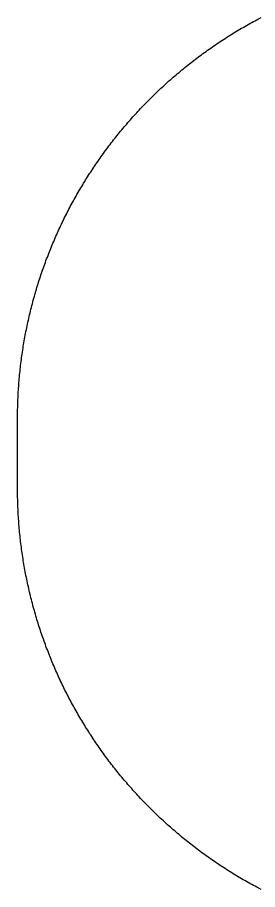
# Model space of a CAD drawing. Header units: millimetres. Extents: x 0 to 300, y 0 to 160.
# Drawn here: x 172.652 to 173.076, y 123.577 to 125.122 of the extents above; entities that cross this region are included whole.
import ezdxf

# ---------------------------------------------------------------- set-up
doc = ezdxf.new("R2010")
doc.units = ezdxf.units.MM
doc.header["$MEASUREMENT"] = 0
doc.layers.add('Layer 1', color=1, linetype='Continuous', true_color=0xff0000)

msp = doc.modelspace()

# ---------------------------------------------------------------- linework, layer by layer
at = {"layer": 'Layer 1'}
msp.add_lwpolyline([(173.0828, 123.5773), (173.075, 123.5815), (173.0719, 123.5831), (173.0689, 123.5847), (173.0659, 123.5864), (173.0629, 123.588), (173.0599, 123.5897), (173.0569, 123.5914), (173.0539, 123.5931), (173.051, 123.5948), (173.048, 123.5965), (173.0451, 123.5983), (173.0421, 123.6), (173.0392, 123.6018), (173.0363, 123.6035), (173.0334, 123.6053), (173.0305, 123.6071), (173.0276, 123.6089), (173.0247, 123.6107), (173.0218, 123.6125), (173.019, 123.6144), (173.0161, 123.6162), (173.0133, 123.6181), (173.0104, 123.6199), (173.0076, 123.6218), (173.0048, 123.6237), (173.002, 123.6256), (172.9992, 123.6275), (172.9964, 123.6294), (172.9936, 123.6314), (172.9908, 123.6333), (172.9881, 123.6353), (172.9853, 123.6372), (172.9826, 123.6392), (172.9798, 123.6412), (172.9771, 123.6432), (172.9744, 123.6452), (172.9717, 123.6472), (172.969, 123.6493), (172.9663, 123.6513), (172.9636, 123.6534), (172.961, 123.6554), (172.9583, 123.6575), (172.9557, 123.6596), (172.953, 123.6617), (172.9504, 123.6638), (172.9478, 123.6659), (172.9452, 123.668), (172.9426, 123.6702), (172.94, 123.6723), (172.9374, 123.6745), (172.9349, 123.6766), (172.9323, 123.6788), (172.9298, 123.681), (172.9272, 123.6832), (172.9247, 123.6854), (172.9222, 123.6876), (172.9197, 123.6898), (172.9172, 123.6921), (172.9147, 123.6943), (172.9122, 123.6966), (172.9097, 123.6988), (172.9073, 123.7011), (172.9048, 123.7034), (172.9024, 123.7057), (172.9, 123.708), (172.8976, 123.7103), (172.8952, 123.7126), (172.8928, 123.7149), (172.8904, 123.7173), (172.888, 123.7196), (172.8856, 123.722), (172.8833, 123.7244), (172.8809, 123.7267), (172.8786, 123.7291), (172.8763, 123.7315), (172.874, 123.7339), (172.8717, 123.7363), (172.8694, 123.7388), (172.8671, 123.7412), (172.8648, 123.7436), (172.8626, 123.7461), (172.8603, 123.7486), (172.8581, 123.751), (172.8559, 123.7535), (172.8537, 123.756), (172.8515, 123.7585), (172.8493, 123.761), (172.8471, 123.7635), (172.8449, 123.766), (172.8427, 123.7685), (172.8406, 123.7711), (172.8385, 123.7736), (172.8363, 123.7762), (172.8342, 123.7787), (172.8321, 123.7813), (172.83, 123.7839), (172.8279, 123.7865), (172.8258, 123.7891), (172.8238, 123.7917), (172.8217, 123.7943), (172.8197, 123.7969), (172.8177, 123.7996), (172.8156, 123.8022), (172.8136, 123.8048), (172.8116, 123.8075), (172.8097, 123.8102), (172.8077, 123.8128), (172.8057, 123.8155), (172.8038, 123.8182), (172.8018, 123.8209), (172.7999, 123.8236), (172.798, 123.8263), (172.7961, 123.829), (172.7942, 123.8317), (172.7923, 123.8345), (172.7904, 123.8372), (172.7886, 123.84), (172.7867, 123.8427), (172.7849, 123.8455), (172.7831, 123.8483), (172.7812, 123.851), (172.7794, 123.8538), (172.7777, 123.8566), (172.7759, 123.8594), (172.7741, 123.8622), (172.7723, 123.865), (172.7706, 123.8679), (172.7689, 123.8707), (172.7672, 123.8735), (172.7654, 123.8764), (172.7637, 123.8792), (172.7621, 123.8821), (172.7604, 123.8849), (172.7587, 123.8878), (172.7571, 123.8907), (172.7554, 123.8936), (172.7538, 123.8965), (172.7522, 123.8994), (172.7506, 123.9023), (172.749, 123.9052), (172.7474, 123.9081), (172.7459, 123.911), (172.7443, 123.914), (172.7428, 123.9169), (172.7412, 123.9198), (172.7397, 123.9228), (172.7382, 123.9257), (172.7367, 123.9287), (172.7352, 123.9317), (172.7338, 123.9347), (172.7323, 123.9376), (172.7309, 123.9406), (172.7294, 123.9436), (172.728, 123.9466), (172.7266, 123.9496), (172.7252, 123.9527), (172.7238, 123.9557), (172.7225, 123.9587), (172.7211, 123.9617), (172.7198, 123.9648), (172.7184, 123.9678), (172.7171, 123.9709), (172.7158, 123.9739), (172.7145, 123.977), (172.7132, 123.9801), (172.7119, 123.9831), (172.7107, 123.9862), (172.7094, 123.9893), (172.7082, 123.9924), (172.707, 123.9955), (172.7058, 123.9986), (172.7046, 124.0017), (172.7034, 124.0048), (172.7022, 124.0079), (172.7011, 124.011), (172.6999, 124.0142), (172.6988, 124.0173), (172.6977, 124.0205), (172.6966, 124.0236), (172.6955, 124.0267), (172.6944, 124.0299), (172.6933, 124.0331), (172.6923, 124.0362), (172.6913, 124.0394), (172.6902, 124.0426), (172.6892, 124.0458), (172.6882, 124.0489), (172.6872, 124.0521), (172.6862, 124.0553), (172.6853, 124.0585), (172.6843, 124.0617), (172.6834, 124.0649), (172.6825, 124.0682), (172.6816, 124.0714), (172.6807, 124.0746), (172.6798, 124.0778), (172.6789, 124.0811), (172.6781, 124.0843), (172.6772, 124.0875), (172.6764, 124.0908), (172.6756, 124.094), (172.6748, 124.0973), (172.674, 124.1005), (172.6732, 124.1038), (172.6724, 124.1071), (172.6717, 124.1103), (172.671, 124.1136), (172.6702, 124.1169), (172.6695, 124.1202), (172.6688, 124.1235), (172.6682, 124.1268), (172.6675, 124.1301), (172.6668, 124.1334), (172.6662, 124.1367), (172.6656, 124.14), (172.665, 124.1433), (172.6644, 124.1466), (172.6638, 124.1499), (172.6632, 124.1533), (172.6627, 124.1566), (172.6621, 124.1599), (172.6616, 124.1632), (172.6611, 124.1666), (172.6606, 124.1699), (172.6601, 124.1733), (172.6596, 124.1766), (172.6591, 124.18), (172.6587, 124.1833), (172.6583, 124.1867), (172.6578, 124.19), (172.6574, 124.1934), (172.6571, 124.1968), (172.6567, 124.2001), (172.6563, 124.2035), (172.656, 124.2069), (172.6556, 124.2103), (172.6553, 124.2137), (172.655, 124.2171), (172.6547, 124.2204), (172.6544, 124.2238), (172.6542, 124.2272), (172.6539, 124.2306), (172.6537, 124.234), (172.6535, 124.2374), (172.6533, 124.2408), (172.6531, 124.2443), (172.6529, 124.2477), (172.6528, 124.2511), (172.6526, 124.2545), (172.6525, 124.2579), (172.6524, 124.2613), (172.6523, 124.2648), (172.6522, 124.2682), (172.6521, 124.2716), (172.652, 124.2751), (172.652, 124.2785), (172.652, 124.2819), (172.652, 124.2825), (172.652, 124.283), (172.652, 124.2835), (172.652, 124.284), (172.6519, 124.2846), (172.6519, 124.2851), (172.6519, 124.2856), (172.6519, 124.2861), (172.6519, 124.2867), (172.6519, 124.2872), (172.6519, 124.2877), (172.6519, 124.2883), (172.6519, 124.2888), (172.6519, 124.2893), (172.6519, 124.2898), (172.6519, 124.2904), (172.6519, 124.2909), (172.6519, 124.2914), (172.6519, 124.2919), (172.6519, 124.2925), (172.6519, 124.293), (172.6519, 124.2935), (172.6519, 124.2941), (172.6519, 124.2946), (172.6519, 124.2951), (172.6519, 124.2956), (172.6519, 124.2962), (172.6519, 124.2967), (172.6519, 124.2972), (172.6519, 124.2977), (172.6519, 124.2983), (172.6519, 124.2988), (172.6519, 124.2993), (172.6519, 124.2998), (172.6519, 124.3004), (172.6519, 124.3009), (172.6519, 124.3014), (172.6519, 124.302), (172.6519, 124.3025), (172.6519, 124.303), (172.6519, 124.3035), (172.6519, 124.3041), (172.6519, 124.3046), (172.6518, 124.3051), (172.6518, 124.3056), (172.6518, 124.3062), (172.6518, 124.3067), (172.6518, 124.3072), (172.6518, 124.3078), (172.6518, 124.3083), (172.6518, 124.3088), (172.6518, 124.3093), (172.6518, 124.3099), (172.6518, 124.3104), (172.6518, 124.3109), (172.6518, 124.3114), (172.6518, 124.312), (172.6518, 124.3125), (172.6518, 124.313), (172.6518, 124.3136), (172.6518, 124.3141), (172.6518, 124.3146), (172.6518, 124.3151), (172.6518, 124.3157), (172.6518, 124.3162), (172.6518, 124.3167), (172.6518, 124.3173), (172.6518, 124.3178), (172.6518, 124.3183), (172.6518, 124.3188), (172.6518, 124.3194), (172.6518, 124.3199), (172.6518, 124.3204), (172.6518, 124.3209), (172.6518, 124.3215), (172.6518, 124.322), (172.6518, 124.3225), (172.6518, 124.3231), (172.6518, 124.3236), (172.6518, 124.3241), (172.6518, 124.3246), (172.6518, 124.3252), (172.6518, 124.3257), (172.6518, 124.3262), (172.6518, 124.3267), (172.6518, 124.3273), (172.6518, 124.3278), (172.6518, 124.3283), (172.6518, 124.3289), (172.6518, 124.3294), (172.6518, 124.3299), (172.6518, 124.3304), (172.6518, 124.331), (172.6518, 124.3315), (172.6518, 124.332), (172.6518, 124.3325), (172.6518, 124.3331), (172.6518, 124.3336), (172.6518, 124.3341), (172.6518, 124.3347), (172.6518, 124.3352), (172.6518, 124.3357), (172.6518, 124.3362), (172.6518, 124.3368), (172.6518, 124.3373), (172.6518, 124.3378), (172.6518, 124.3384), (172.6518, 124.3389), (172.6518, 124.3394), (172.6518, 124.3399), (172.6518, 124.3405), (172.6518, 124.341), (172.6518, 124.3415), (172.6518, 124.342), (172.6518, 124.3426), (172.6518, 124.3431), (172.6518, 124.3436), (172.6518, 124.3442), (172.6518, 124.3447), (172.6518, 124.3452), (172.6518, 124.3457), (172.6518, 124.3463), (172.6518, 124.3468), (172.6518, 124.3473), (172.6518, 124.3478), (172.6518, 124.3484), (172.6518, 124.3489), (172.6518, 124.3494), (172.6518, 124.35), (172.6518, 124.3505), (172.6518, 124.351), (172.6518, 124.3515), (172.6518, 124.3521), (172.6518, 124.3526), (172.6518, 124.3531), (172.6518, 124.3537), (172.6518, 124.3542), (172.6518, 124.3547), (172.6518, 124.3552), (172.6518, 124.3558), (172.6518, 124.3563), (172.6518, 124.3568), (172.6518, 124.3573), (172.6518, 124.3579), (172.6518, 124.3584), (172.6518, 124.3589), (172.6518, 124.3595), (172.6518, 124.36), (172.6518, 124.3605), (172.6518, 124.361), (172.6518, 124.3616), (172.6518, 124.3621), (172.6518, 124.3626), (172.6518, 124.3631), (172.6518, 124.3637), (172.6518, 124.3642), (172.6518, 124.3647), (172.6518, 124.3653), (172.6518, 124.3658), (172.6518, 124.3663), (172.6518, 124.3668), (172.6518, 124.3674), (172.6518, 124.3679), (172.6518, 124.3684), (172.6518, 124.369), (172.6518, 124.3695), (172.6518, 124.37), (172.6518, 124.3705), (172.6518, 124.3711), (172.6518, 124.3716), (172.6518, 124.3721), (172.6518, 124.3726), (172.6518, 124.3732), (172.6518, 124.3737), (172.6518, 124.3742), (172.6518, 124.3748), (172.6518, 124.3753), (172.6518, 124.3758), (172.6518, 124.3763), (172.6518, 124.3769), (172.6518, 124.3774), (172.6518, 124.3779), (172.6518, 124.3785), (172.6518, 124.379), (172.6518, 124.3795), (172.6518, 124.38), (172.6518, 124.3806), (172.6518, 124.3811), (172.6518, 124.3816), (172.6518, 124.3821), (172.6518, 124.3827), (172.6518, 124.3832), (172.6518, 124.3837), (172.6518, 124.3843), (172.6518, 124.3848), (172.6518, 124.3853), (172.6518, 124.3858), (172.6518, 124.3864), (172.6518, 124.3869), (172.6518, 124.3874), (172.6518, 124.388), (172.6519, 124.3885), (172.6519, 124.389), (172.6519, 124.3895), (172.6519, 124.3901), (172.6519, 124.3906), (172.6519, 124.3911), (172.6519, 124.3916), (172.6519, 124.3922), (172.6519, 124.3927), (172.6519, 124.3932), (172.6519, 124.3938), (172.6519, 124.3943), (172.6519, 124.3948), (172.6519, 124.3953), (172.6519, 124.3959), (172.6519, 124.3964), (172.6519, 124.3969), (172.6519, 124.3975), (172.6519, 124.398), (172.6519, 124.3985), (172.6519, 124.399), (172.6519, 124.3996), (172.6519, 124.4001), (172.6519, 124.4006), (172.6519, 124.4011), (172.6519, 124.4017), (172.6519, 124.4022), (172.6519, 124.4027), (172.6519, 124.4033), (172.6519, 124.4038), (172.6519, 124.4043), (172.6519, 124.4048), (172.6519, 124.4054), (172.6519, 124.4059), (172.6519, 124.4064), (172.6519, 124.407), (172.6519, 124.4075), (172.6519, 124.408), (172.6519, 124.4085), (172.6519, 124.4091), (172.6519, 124.4096), (172.6519, 124.4101), (172.6519, 124.4107), (172.6519, 124.4112), (172.6519, 124.4117), (172.6519, 124.4122), (172.6519, 124.4128), (172.6519, 124.4133), (172.6519, 124.4138), (172.652, 124.4143), (172.652, 124.4149), (172.652, 124.4154), (172.652, 124.4159), (172.652, 124.4165), (172.652, 124.417), (172.652, 124.4204), (172.652, 124.4239), (172.6521, 124.4273), (172.6522, 124.4307), (172.6523, 124.4341), (172.6524, 124.4376), (172.6525, 124.441), (172.6526, 124.4444), (172.6528, 124.4478), (172.6529, 124.4512), (172.6531, 124.4547), (172.6533, 124.4581), (172.6535, 124.4615), (172.6537, 124.4649), (172.6539, 124.4683), (172.6542, 124.4717), (172.6544, 124.4751), (172.6547, 124.4785), (172.655, 124.4819), (172.6553, 124.4852), (172.6556, 124.4886), (172.656, 124.492), (172.6563, 124.4954), (172.6567, 124.4988), (172.6571, 124.5021), (172.6574, 124.5055), (172.6578, 124.5089), (172.6583, 124.5122), (172.6587, 124.5156), (172.6591, 124.5189), (172.6596, 124.5223), (172.6601, 124.5256), (172.6606, 124.529), (172.6611, 124.5323), (172.6616, 124.5357), (172.6621, 124.539), (172.6626, 124.5423), (172.6632, 124.5457), (172.6638, 124.549), (172.6644, 124.5523), (172.665, 124.5556), (172.6656, 124.5589), (172.6662, 124.5622), (172.6668, 124.5655), (172.6675, 124.5688), (172.6682, 124.5721), (172.6688, 124.5754), (172.6695, 124.5787), (172.6702, 124.582), (172.671, 124.5853), (172.6717, 124.5886), (172.6724, 124.5918), (172.6732, 124.5951), (172.674, 124.5984), (172.6748, 124.6016), (172.6756, 124.6049), (172.6764, 124.6081), (172.6772, 124.6114), (172.6781, 124.6146), (172.6789, 124.6178), (172.6798, 124.6211), (172.6807, 124.6243), (172.6816, 124.6275), (172.6825, 124.6308), (172.6834, 124.634), (172.6843, 124.6372), (172.6853, 124.6404), (172.6862, 124.6436), (172.6872, 124.6468), (172.6882, 124.65), (172.6892, 124.6531), (172.6902, 124.6563), (172.6912, 124.6595), (172.6923, 124.6627), (172.6933, 124.6658), (172.6944, 124.669), (172.6955, 124.6722), (172.6966, 124.6753), (172.6977, 124.6784), (172.6988, 124.6816), (172.6999, 124.6847), (172.7011, 124.6879), (172.7022, 124.691), (172.7034, 124.6941), (172.7046, 124.6972), (172.7058, 124.7003), (172.707, 124.7034), (172.7082, 124.7065), (172.7094, 124.7096), (172.7107, 124.7127), (172.7119, 124.7158), (172.7132, 124.7188), (172.7145, 124.7219), (172.7158, 124.725), (172.7171, 124.728), (172.7184, 124.7311), (172.7197, 124.7341), (172.7211, 124.7372), (172.7224, 124.7402), (172.7238, 124.7432), (172.7252, 124.7462), (172.7266, 124.7492), (172.728, 124.7523), (172.7294, 124.7553), (172.7308, 124.7583), (172.7323, 124.7612), (172.7337, 124.7642), (172.7352, 124.7672), (172.7367, 124.7702), (172.7382, 124.7731), (172.7397, 124.7761), (172.7412, 124.7791), (172.7427, 124.782), (172.7443, 124.7849), (172.7458, 124.7879), (172.7474, 124.7908), (172.749, 124.7937), (172.7506, 124.7966), (172.7522, 124.7995), (172.7538, 124.8024), (172.7554, 124.8053), (172.757, 124.8082), (172.7587, 124.8111), (172.7604, 124.814), (172.762, 124.8168), (172.7637, 124.8197), (172.7654, 124.8225), (172.7671, 124.8254), (172.7688, 124.8282), (172.7706, 124.831), (172.7723, 124.8339), (172.7741, 124.8367), (172.7758, 124.8395), (172.7776, 124.8423), (172.7794, 124.8451), (172.7812, 124.8479), (172.783, 124.8506), (172.7849, 124.8534), (172.7867, 124.8562), (172.7885, 124.8589), (172.7904, 124.8617), (172.7923, 124.8644), (172.7942, 124.8671), (172.796, 124.8699), (172.798, 124.8726), (172.7999, 124.8753), (172.8018, 124.878), (172.8037, 124.8807), (172.8057, 124.8834), (172.8077, 124.8861), (172.8096, 124.8887), (172.8116, 124.8914), (172.8136, 124.894), (172.8156, 124.8967), (172.8176, 124.8993), (172.8197, 124.902), (172.8217, 124.9046), (172.8238, 124.9072), (172.8258, 124.9098), (172.8279, 124.9124), (172.83, 124.915), (172.8321, 124.9176), (172.8342, 124.9201), (172.8363, 124.9227), (172.8384, 124.9253), (172.8406, 124.9278), (172.8427, 124.9303), (172.8449, 124.9329), (172.847, 124.9354), (172.8492, 124.9379), (172.8514, 124.9404), (172.8536, 124.9429), (172.8558, 124.9454), (172.8581, 124.9479), (172.8603, 124.9503), (172.8626, 124.9528), (172.8648, 124.9552), (172.8671, 124.9577), (172.8694, 124.9601), (172.8717, 124.9625), (172.874, 124.965), (172.8763, 124.9674), (172.8786, 124.9698), (172.8809, 124.9721), (172.8833, 124.9745), (172.8856, 124.9769), (172.888, 124.9792), (172.8904, 124.9816), (172.8927, 124.9839), (172.8951, 124.9863), (172.8975, 124.9886), (172.8999, 124.9909), (172.9024, 124.9932), (172.9048, 124.9955), (172.9073, 124.9978), (172.9097, 125.0001), (172.9122, 125.0023), (172.9147, 125.0046), (172.9171, 125.0068), (172.9196, 125.0091), (172.9221, 125.0113), (172.9247, 125.0135), (172.9272, 125.0157), (172.9297, 125.0179), (172.9323, 125.0201), (172.9348, 125.0223), (172.9374, 125.0244), (172.94, 125.0266), (172.9426, 125.0287), (172.9452, 125.0309), (172.9478, 125.033), (172.9504, 125.0351), (172.953, 125.0372), (172.9557, 125.0393), (172.9583, 125.0414), (172.961, 125.0435), (172.9636, 125.0455), (172.9663, 125.0476), (172.969, 125.0496), (172.9717, 125.0517), (172.9744, 125.0537), (172.9771, 125.0557), (172.9798, 125.0577), (172.9826, 125.0597), (172.9853, 125.0616), (172.988, 125.0636), (172.9908, 125.0656), (172.9936, 125.0675), (172.9964, 125.0695), (172.9992, 125.0714), (173.002, 125.0733), (173.0048, 125.0752), (173.0076, 125.0771), (173.0104, 125.079), (173.0132, 125.0808), (173.0161, 125.0827), (173.019, 125.0845), (173.0218, 125.0864), (173.0247, 125.0882), (173.0276, 125.09), (173.0305, 125.0918), (173.0334, 125.0936), (173.0363, 125.0954), (173.0392, 125.0971), (173.0421, 125.0989), (173.0451, 125.1006), (173.048, 125.1024), (173.051, 125.1041), (173.0539, 125.1058), (173.0569, 125.1075), (173.0599, 125.1092), (173.0629, 125.1109), (173.0659, 125.1125), (173.0689, 125.1142), (173.0719, 125.1158), (173.075, 125.1174), (173.0828, 125.1216)], dxfattribs=at)

doc.saveas('drawing.dxf')
